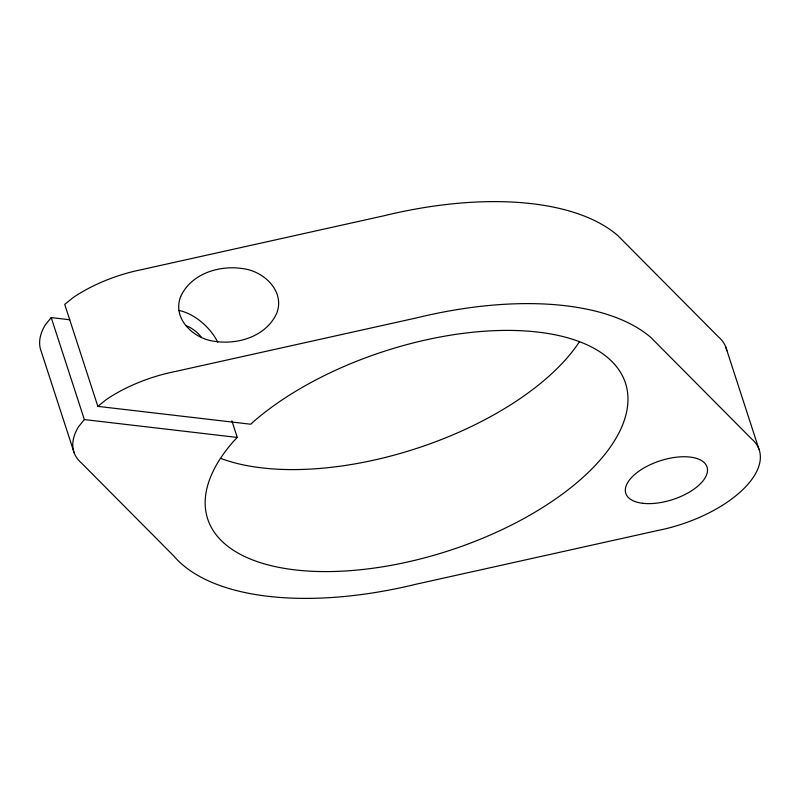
<?xml version="1.0" encoding="UTF-8"?>
<svg xmlns="http://www.w3.org/2000/svg" width="800" height="800" viewBox="0 0 800 800"><rect width="100%" height="100%" fill="white"/><g stroke="black" fill="none" stroke-linecap="round" stroke-linejoin="round"><path stroke-width="1.2" d="M69.71 319.75L51.22 317.59L45.34 324.82A97.62 46.58 -18 0 0 41.03 350.83L74.17 452.81M51.22 317.59L84.35 419.57L78.48 426.8A97.62 46.58 -18 0 0 81.51 463.07L173.65 555.85A268.45 128.09 -18 0 0 416.18 584.19L658.09 530.43A97.62 46.58 -18 0 0 751.63 438.92L650.89 337.51A268.45 128.09 -18 0 0 416.96 317.8L175.05 371.55A97.62 46.58 -18 0 0 106.44 399.45L97.86 406.37L64.72 304.38L73.3 297.47A97.62 46.58 -18 0 1 141.91 269.57L383.82 215.81A268.45 128.09 -18 0 1 617.75 235.52L718.49 336.93A97.62 46.58 -18 0 1 726.81 350.7M231.87 420.84L237.26 437.44L233.66 441.22A219.64 104.8 -18 0 0 403.96 562.79A219.64 104.8 -18 0 0 610.8 360.42A219.64 104.8 -18 0 0 254.84 420.5L250.77 424.23L97.86 406.37M84.35 419.57L237.26 437.44M725.83 347.19L758.97 449.17M579.56 341.57A219.64 104.8 -18 0 1 221.29 458.61M185.68 325.49A25.62 16.23 45.6 0 1 201.18 336.9M178.93 310.42A42.71 27.04 45.6 0 1 217.77 342.18M180.69 296.49C171.96 318.68 193.54 338.75 214.36 341.29C237.9 345.04 266.1 336.37 276.66 313.44C285.39 291.25 263.81 271.18 242.99 268.64C219.45 264.88 191.26 273.55 180.69 296.49M642.79 503.3A42.71 20.38 -18 0 0 707.36 472.03A42.71 20.38 -18 0 0 649.11 465.22A42.71 20.38 -18 0 0 642.79 503.3"/></g></svg>
